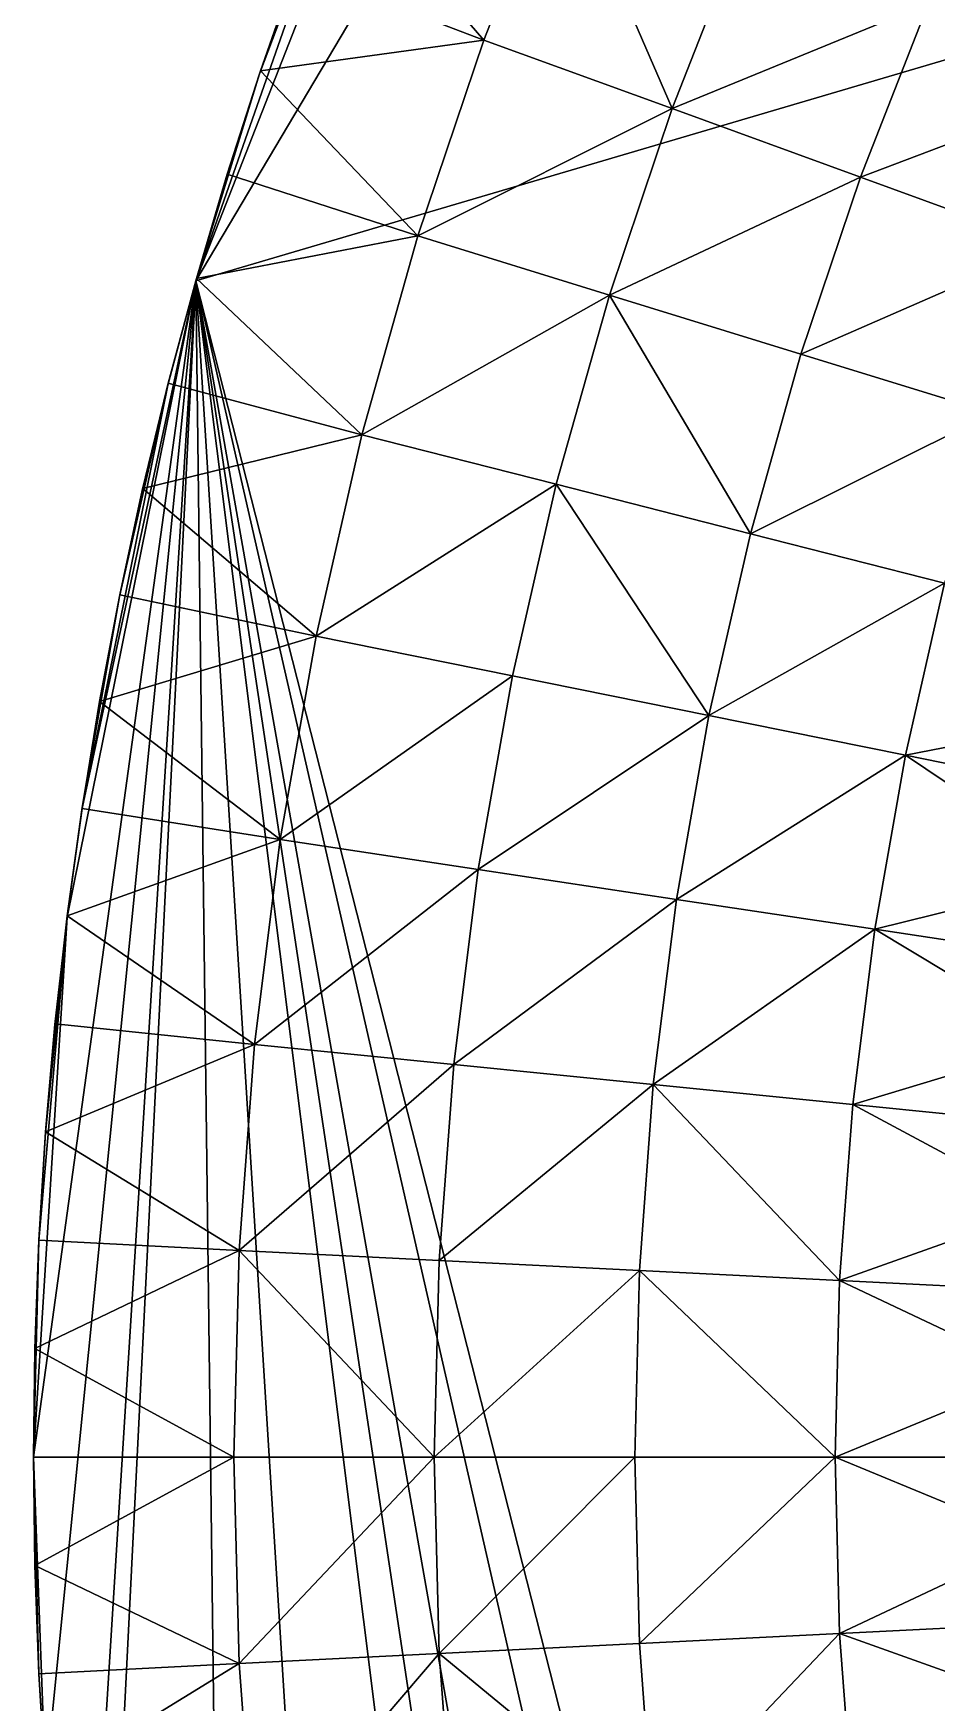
# Model space of a CAD drawing. Header units: millimetres. Extents: x -3250 to 5350, y -3250 to 3250.
# Drawn here: x -3250 to -2574, y -184 to 1065 of the extents above; entities that cross this region are included whole.
import ezdxf

# ---------------------------------------------------------------- set-up
doc = ezdxf.new("R2010")
doc.units = ezdxf.units.MM
doc.header["$MEASUREMENT"] = 0
doc.layers.add('MESH_3D', color=2, linetype='CONTINUOUS')

msp = doc.modelspace()

# ---------------------------------------------------------------- linework, layer by layer
at = {"layer": 'MESH_3D'}
for points in [[(2150.5, 2436.8, 32500), (-3128.5, 880.2, 32500), (-2326.6, -2269.3, 32500)], [(2150.5, 2436.8, 32500), (-2269.3, 2326.6, 32500), (-3128.5, 880.2, 32500)], [(-2269.3, 2326.6, 32500), (-2892.1, 1482.7, 32500), (-3128.5, 880.2, 32500)], [(-2892.1, 1482.7, 32500), (-2994.8, 1262.4, 32500), (-3128.5, 880.2, 32500)], [(-2994.8, 1262.4, 32500), (-3080.8, 1035.1, 32500), (-3128.5, 880.2, 32500)], [(-2994.8, 1262.4, 32500), (-3025.3, 1187.4, 32500), (-3080.8, 1035.1, 32500)], [(-2913, 1060.3, 24800), (-3024.4, 1189.7, 25000), (-2856.6, 1204.1, 24800)], [(-2913, 1060.3, 24800), (-2856.6, 1204.1, 24800), (-2772.1, 1009, 24600)], [(-2856.6, 1204.1, 24800), (-2718.4, 1145.9, 24600), (-2772.1, 1009, 24600)], [(-3025.3, 1187.4, 32500), (-3054, 1111.6, 32500), (-3080.8, 1035.1, 32500)], [(-2913, 1060.3, 24800), (-3053.2, 1113.8, 25000), (-3024.4, 1189.7, 25000)], [(-2580.1, 1087.6, 24400), (-2387.6, 1149.8, 24200), (-2441.9, 1029.4, 24200)], [(-2772.1, 1009, 24600), (-2718.4, 1145.9, 24600), (-2580.1, 1087.6, 24400)], [(-2913, 1060.3, 24800), (-3080.1, 1037.2, 25000), (-3053.2, 1113.8, 25000)], [(-3054, 1111.6, 32500), (-3053.2, 1113.8, 25000), (-3080.1, 1037.2, 25000)], [(-3080.8, 1035.1, 32500), (-3054, 1111.6, 32500), (-3080.1, 1037.2, 25000)], [(-2772.1, 1009, 24600), (-2580.1, 1087.6, 24400), (-2631.1, 957.7, 24400)], [(-2631.1, 957.7, 24400), (-2580.1, 1087.6, 24400), (-2441.9, 1029.4, 24200)], [(-2962.3, 913.7, 24800), (-3080.1, 1037.2, 25000), (-2913, 1060.3, 24800)], [(-2962.3, 913.7, 24800), (-2913, 1060.3, 24800), (-2772.1, 1009, 24600)], [(-2962.3, 913.7, 24800), (-3105, 959.9, 25000), (-3080.1, 1037.2, 25000)], [(-3080.8, 1035.1, 32500), (-3080.1, 1037.2, 25000), (-3105, 959.9, 25000)], [(-3080.8, 1035.1, 32500), (-3105.6, 958, 32500), (-3128.5, 880.2, 32500)], [(-3105.6, 958, 32500), (-3080.8, 1035.1, 32500), (-3105, 959.9, 25000)], [(-2631.1, 957.7, 24400), (-2441.9, 1029.4, 24200), (-2490.2, 906.4, 24200)], [(-2962.3, 913.7, 24800), (-2772.1, 1009, 24600), (-2818.9, 869.5, 24600)], [(-2818.9, 869.5, 24600), (-2772.1, 1009, 24600), (-2631.1, 957.7, 24400)], [(-3128.5, 880.2, 32500), (-3105.6, 958, 32500), (-3128, 882, 25000)], [(-2962.3, 913.7, 24800), (-3128, 882, 25000), (-3105, 959.9, 25000)], [(-3105.6, 958, 32500), (-3105, 959.9, 25000), (-3128, 882, 25000)], [(-2818.9, 869.5, 24600), (-2631.1, 957.7, 24400), (-2675.6, 825.3, 24400)], [(-2675.6, 825.3, 24400), (-2631.1, 957.7, 24400), (-2490.2, 906.4, 24200)], [(-3004.1, 764.9, 24800), (-3128, 882, 25000), (-2962.3, 913.7, 24800)], [(-3004.1, 764.9, 24800), (-2962.3, 913.7, 24800), (-2818.9, 869.5, 24600)], [(-2675.6, 825.3, 24400), (-2490.2, 906.4, 24200), (-2532.3, 781.1, 24200)], [(-3128.5, 880.2, 32500), (-3250, 0, 32500), (-3240.9, -242.9, 32500)], [(-3128.5, 880.2, 32500), (-3224.8, 404.1, 32500), (-3250, 0, 32500)], [(-3128.5, 880.2, 32500), (-3240.9, -242.9, 32500), (-3213.7, -484.4, 32500)], [(-3128.5, 880.2, 32500), (-3213.7, 484.4, 32500), (-3224.8, 404.1, 32500)], [(-3128.5, 880.2, 32500), (-3149.5, 802, 32500), (-3213.7, 484.4, 32500)], [(-3128.5, 880.2, 32500), (-3213.7, -484.4, 32500), (-3200.6, -564.4, 32500)], [(-3128.5, 880.2, 32500), (-3200.6, -564.4, 32500), (-3105.6, -958, 32500)], [(-3149.5, 802, 32500), (-3128.5, 880.2, 32500), (-3149.1, 803.6, 25000)], [(-3004.1, 764.9, 24800), (-3149.1, 803.6, 25000), (-3128, 882, 25000)], [(-3128.5, 880.2, 32500), (-3128, 882, 25000), (-3149.1, 803.6, 25000)], [(-3128.5, 880.2, 32500), (-2994.8, -1262.4, 32500), (-2814.6, -1625, 32500)], [(-3128.5, 880.2, 32500), (-3105.6, -958, 32500), (-2994.8, -1262.4, 32500)], [(-3128.5, 880.2, 32500), (-2730.1, -1763.3, 32500), (-2638.8, -1897.2, 32500)], [(-3128.5, 880.2, 32500), (-2436.8, -2150.5, 32500), (-2326.6, -2269.3, 32500)], [(-3128.5, 880.2, 32500), (-2638.8, -1897.2, 32500), (-2436.8, -2150.5, 32500)], [(-3128.5, 880.2, 32500), (-2814.6, -1625, 32500), (-2730.1, -1763.3, 32500)], [(-3004.1, 764.9, 24800), (-2818.9, 869.5, 24600), (-2858.8, 727.9, 24600)], [(-2858.8, 727.9, 24600), (-2818.9, 869.5, 24600), (-2713.4, 690.9, 24400)], [(-2818.9, 869.5, 24600), (-2675.6, 825.3, 24400), (-2713.4, 690.9, 24400)], [(-2713.4, 690.9, 24400), (-2675.6, 825.3, 24400), (-2532.3, 781.1, 24200)], [(-3149.5, 802, 32500), (-3185.6, 644, 32500), (-3213.7, 484.4, 32500)], [(-3149.5, 802, 32500), (-3168.5, 723.2, 32500), (-3185.6, 644, 32500)], [(-3168.5, 723.2, 32500), (-3149.5, 802, 32500), (-3168.2, 724.7, 25000)], [(-3004.1, 764.9, 24800), (-3168.2, 724.7, 25000), (-3149.1, 803.6, 25000)], [(-3149.5, 802, 32500), (-3149.1, 803.6, 25000), (-3168.2, 724.7, 25000)], [(-2713.4, 690.9, 24400), (-2532.3, 781.1, 24200), (-2568.1, 653.9, 24200)], [(-3038.5, 614.3, 24800), (-3168.2, 724.7, 25000), (-3004.1, 764.9, 24800)], [(-3038.5, 614.3, 24800), (-3004.1, 764.9, 24800), (-2858.8, 727.9, 24600)], [(-3038.5, 614.3, 24800), (-3185.3, 645.3, 25000), (-3168.2, 724.7, 25000)], [(-3168.5, 723.2, 32500), (-3168.2, 724.7, 25000), (-3185.3, 645.3, 25000)], [(-3038.5, 614.3, 24800), (-2858.8, 727.9, 24600), (-2891.5, 584.5, 24600)], [(-2891.5, 584.5, 24600), (-2858.8, 727.9, 24600), (-2744.5, 554.8, 24400)], [(-2858.8, 727.9, 24600), (-2713.4, 690.9, 24400), (-2744.5, 554.8, 24400)], [(-3185.6, 644, 32500), (-3168.5, 723.2, 32500), (-3185.3, 645.3, 25000)], [(-2744.5, 554.8, 24400), (-2713.4, 690.9, 24400), (-2568.1, 653.9, 24200)], [(-2744.5, 554.8, 24400), (-2568.1, 653.9, 24200), (-2597.5, 525.1, 24200)], [(-2597.5, 525.1, 24200), (-2568.1, 653.9, 24200), (-2437.3, 556.3, 24000)], [(-3185.6, 644, 32500), (-3200.6, 564.4, 32500), (-3213.7, 484.4, 32500)], [(-3200.6, 564.4, 32500), (-3185.6, 644, 32500), (-3200.4, 565.5, 25000)], [(-3038.5, 614.3, 24800), (-3200.4, 565.5, 25000), (-3185.3, 645.3, 25000)], [(-3185.6, 644, 32500), (-3185.3, 645.3, 25000), (-3200.4, 565.5, 25000)], [(-3065.4, 462, 24800), (-3200.4, 565.5, 25000), (-3038.5, 614.3, 24800)], [(-3065.4, 462, 24800), (-3038.5, 614.3, 24800), (-2891.5, 584.5, 24600)], [(-3065.4, 462, 24800), (-2891.5, 584.5, 24600), (-2917.1, 439.7, 24600)], [(-2917.1, 439.7, 24600), (-2891.5, 584.5, 24600), (-2744.5, 554.8, 24400)], [(-3213.7, 484.4, 32500), (-3200.6, 564.4, 32500), (-3213.5, 485.4, 25000)], [(-3065.4, 462, 24800), (-3213.5, 485.4, 25000), (-3200.4, 565.5, 25000)], [(-3200.6, 564.4, 32500), (-3200.4, 565.5, 25000), (-3213.5, 485.4, 25000)], [(-2917.1, 439.7, 24600), (-2744.5, 554.8, 24400), (-2768.7, 417.3, 24400)], [(-2768.7, 417.3, 24400), (-2744.5, 554.8, 24400), (-2597.5, 525.1, 24200)], [(-2597.5, 525.1, 24200), (-2437.3, 556.3, 24000), (-2450.4, 495.4, 24000)], [(-2768.7, 417.3, 24400), (-2597.5, 525.1, 24200), (-2620.4, 395, 24200)], [(-2620.4, 395, 24200), (-2597.5, 525.1, 24200), (-2462, 434.1, 24000)], [(-2597.5, 525.1, 24200), (-2450.4, 495.4, 24000), (-2462, 434.1, 24000)], [(-3224.8, 404.1, 32500), (-3213.7, 484.4, 32500), (-3224.7, 405, 25000)], [(-3065.4, 462, 24800), (-3224.7, 405, 25000), (-3213.5, 485.4, 25000)], [(-3213.7, 484.4, 32500), (-3213.5, 485.4, 25000), (-3224.7, 405, 25000)], [(-3084.6, 308.7, 24800), (-3224.7, 405, 25000), (-3065.4, 462, 24800)], [(-3084.6, 308.7, 24800), (-3065.4, 462, 24800), (-2917.1, 439.7, 24600)], [(-3084.6, 308.7, 24800), (-2917.1, 439.7, 24600), (-2935.3, 293.7, 24600)], [(-2935.3, 293.7, 24600), (-2917.1, 439.7, 24600), (-2768.7, 417.3, 24400)], [(-2620.4, 395, 24200), (-2462, 434.1, 24000), (-2472.1, 372.6, 24000)], [(-2935.3, 293.7, 24600), (-2768.7, 417.3, 24400), (-2786.1, 278.8, 24400)], [(-2786.1, 278.8, 24400), (-2768.7, 417.3, 24400), (-2620.4, 395, 24200)], [(-3224.8, 404.1, 32500), (-3246, 162, 32500), (-3250, 0, 32500)], [(-3224.8, 404.1, 32500), (-3240.9, 242.9, 32500), (-3246, 162, 32500)], [(-3224.8, 404.1, 32500), (-3233.9, 323.6, 32500), (-3240.9, 242.9, 32500)], [(-3233.9, 323.6, 32500), (-3224.8, 404.1, 32500), (-3233.8, 324.3, 25000)], [(-3084.6, 308.7, 24800), (-3233.8, 324.3, 25000), (-3224.7, 405, 25000)], [(-3224.8, 404.1, 32500), (-3224.7, 405, 25000), (-3233.8, 324.3, 25000)], [(-2786.1, 278.8, 24400), (-2620.4, 395, 24200), (-2636.8, 263.9, 24200)], [(-2636.8, 263.9, 24200), (-2620.4, 395, 24200), (-2480.6, 310.9, 24000)], [(-2620.4, 395, 24200), (-2472.1, 372.6, 24000), (-2480.6, 310.9, 24000)], [(-3084.6, 308.7, 24800), (-3240.9, 243.4, 25000), (-3233.8, 324.3, 25000)], [(-3233.9, 323.6, 32500), (-3233.8, 324.3, 25000), (-3240.9, 243.4, 25000)], [(-3240.9, 242.9, 32500), (-3233.9, 323.6, 32500), (-3240.9, 243.4, 25000)], [(-3096.1, 154.5, 24800), (-3240.9, 243.4, 25000), (-3084.6, 308.7, 24800)], [(-3096.1, 154.5, 24800), (-3084.6, 308.7, 24800), (-2935.3, 293.7, 24600)], [(-2636.8, 263.9, 24200), (-2480.6, 310.9, 24000), (-2487.6, 248.9, 24000)], [(-3096.1, 154.5, 24800), (-2935.3, 293.7, 24600), (-2946.3, 147, 24600)], [(-2946.3, 147, 24600), (-2935.3, 293.7, 24600), (-2786.1, 278.8, 24400)], [(-2946.3, 147, 24600), (-2786.1, 278.8, 24400), (-2796.5, 139.6, 24400)], [(-2796.5, 139.6, 24400), (-2786.1, 278.8, 24400), (-2646.7, 132.1, 24200)], [(-2786.1, 278.8, 24400), (-2636.8, 263.9, 24200), (-2646.7, 132.1, 24200)], [(-2646.7, 132.1, 24200), (-2636.8, 263.9, 24200), (-2493, 186.8, 24000)], [(-2636.8, 263.9, 24200), (-2487.6, 248.9, 24000), (-2493, 186.8, 24000)], [(-3246, 162, 32500), (-3240.9, 242.9, 32500), (-3245.9, 162.3, 25000)], [(-3096.1, 154.5, 24800), (-3245.9, 162.3, 25000), (-3240.9, 243.4, 25000)], [(-3240.9, 242.9, 32500), (-3240.9, 243.4, 25000), (-3245.9, 162.3, 25000)], [(-2646.7, 132.1, 24200), (-2493, 186.8, 24000), (-2496.9, 124.6, 24000)], [(-3246, 162, 32500), (-3249, 81, 32500), (-3250, 0, 32500)], [(-3096.1, 154.5, 24800), (-3249, 81.2, 25000), (-3245.9, 162.3, 25000)], [(-3246, 162, 32500), (-3245.9, 162.3, 25000), (-3249, 81.2, 25000)], [(-3249, 81, 32500), (-3246, 162, 32500), (-3249, 81.2, 25000)], [(-3100, 0, 24800), (-3249, 81.2, 25000), (-3096.1, 154.5, 24800)], [(-3100, 0, 24800), (-3096.1, 154.5, 24800), (-2950, 0, 24600)], [(-3096.1, 154.5, 24800), (-2946.3, 147, 24600), (-2950, 0, 24600)], [(-2950, 0, 24600), (-2946.3, 147, 24600), (-2796.5, 139.6, 24400)], [(-2950, 0, 24600), (-2796.5, 139.6, 24400), (-2800, 0, 24400)], [(-2800, 0, 24400), (-2796.5, 139.6, 24400), (-2650, 0, 24200)], [(-2796.5, 139.6, 24400), (-2646.7, 132.1, 24200), (-2650, 0, 24200)], [(-2650, 0, 24200), (-2646.7, 132.1, 24200), (-2499.2, 62.3, 24000)], [(-2646.7, 132.1, 24200), (-2496.9, 124.6, 24000), (-2499.2, 62.3, 24000)], [(-3100, 0, 24800), (-3250, 0, 25000), (-3249, 81.2, 25000)], [(-3249, 81, 32500), (-3249, 81.2, 25000), (-3250, 0, 25000)], [(-3250, 0, 32500), (-3249, 81, 32500), (-3250, 0, 25000)], [(-2650, 0, 24200), (-2499.2, 62.3, 24000), (-2500, 0, 24000)], [(-3100, 0, 24800), (-3249, -81.2, 25000), (-3250, 0, 25000)], [(-3249, -81, 32500), (-3250, 0, 25000), (-3249, -81.2, 25000)], [(-3249, -81, 32500), (-3250, 0, 32500), (-3250, 0, 25000)], [(-3250, 0, 32500), (-3249, -81, 32500), (-3246, -162, 32500)], [(-3250, 0, 32500), (-3246, -162, 32500), (-3240.9, -242.9, 32500)], [(-3096.1, -154.5, 24800), (-3249, -81.2, 25000), (-3100, 0, 24800)], [(-3096.1, -154.5, 24800), (-3100, 0, 24800), (-2950, 0, 24600)], [(-3096.1, -154.5, 24800), (-2950, 0, 24600), (-2946.3, -147, 24600)], [(-2946.3, -147, 24600), (-2950, 0, 24600), (-2800, 0, 24400)], [(-2946.3, -147, 24600), (-2800, 0, 24400), (-2796.5, -139.6, 24400)], [(-2796.5, -139.6, 24400), (-2800, 0, 24400), (-2650, 0, 24200)], [(-2796.5, -139.6, 24400), (-2650, 0, 24200), (-2646.7, -132.1, 24200)], [(-2650, 0, 24200), (-2500, 0, 24000), (-2499.2, -62.3, 24000)], [(-2646.7, -132.1, 24200), (-2650, 0, 24200), (-2499.2, -62.3, 24000)], [(-2646.7, -132.1, 24200), (-2499.2, -62.3, 24000), (-2496.9, -124.6, 24000)], [(-3246, -162, 32500), (-3249, -81, 32500), (-3249, -81.2, 25000)], [(-3096.1, -154.5, 24800), (-3245.9, -162.3, 25000), (-3249, -81.2, 25000)], [(-3246, -162, 32500), (-3249, -81.2, 25000), (-3245.9, -162.3, 25000)], [(-2646.7, -132.1, 24200), (-2496.9, -124.6, 24000), (-2493, -186.8, 24000)], [(-2786.1, -278.8, 24400), (-2796.5, -139.6, 24400), (-2646.7, -132.1, 24200)], [(-2786.1, -278.8, 24400), (-2646.7, -132.1, 24200), (-2636.8, -263.9, 24200)], [(-2636.8, -263.9, 24200), (-2646.7, -132.1, 24200), (-2493, -186.8, 24000)], [(-3084.6, -308.7, 24800), (-3096.1, -154.5, 24800), (-2946.3, -147, 24600)], [(-3084.6, -308.7, 24800), (-2946.3, -147, 24600), (-2935.3, -293.7, 24600)], [(-2946.3, -147, 24600), (-2796.5, -139.6, 24400), (-2786.1, -278.8, 24400)], [(-2935.3, -293.7, 24600), (-2946.3, -147, 24600), (-2786.1, -278.8, 24400)], [(-3240.9, -242.9, 32500), (-3246, -162, 32500), (-3245.9, -162.3, 25000)], [(-3096.1, -154.5, 24800), (-3240.9, -243.4, 25000), (-3245.9, -162.3, 25000)], [(-3240.9, -242.9, 32500), (-3245.9, -162.3, 25000), (-3240.9, -243.4, 25000)], [(-3084.6, -308.7, 24800), (-3240.9, -243.4, 25000), (-3096.1, -154.5, 24800)]]:
    msp.add_3dface(points, dxfattribs=at)

doc.saveas('drawing.dxf')
